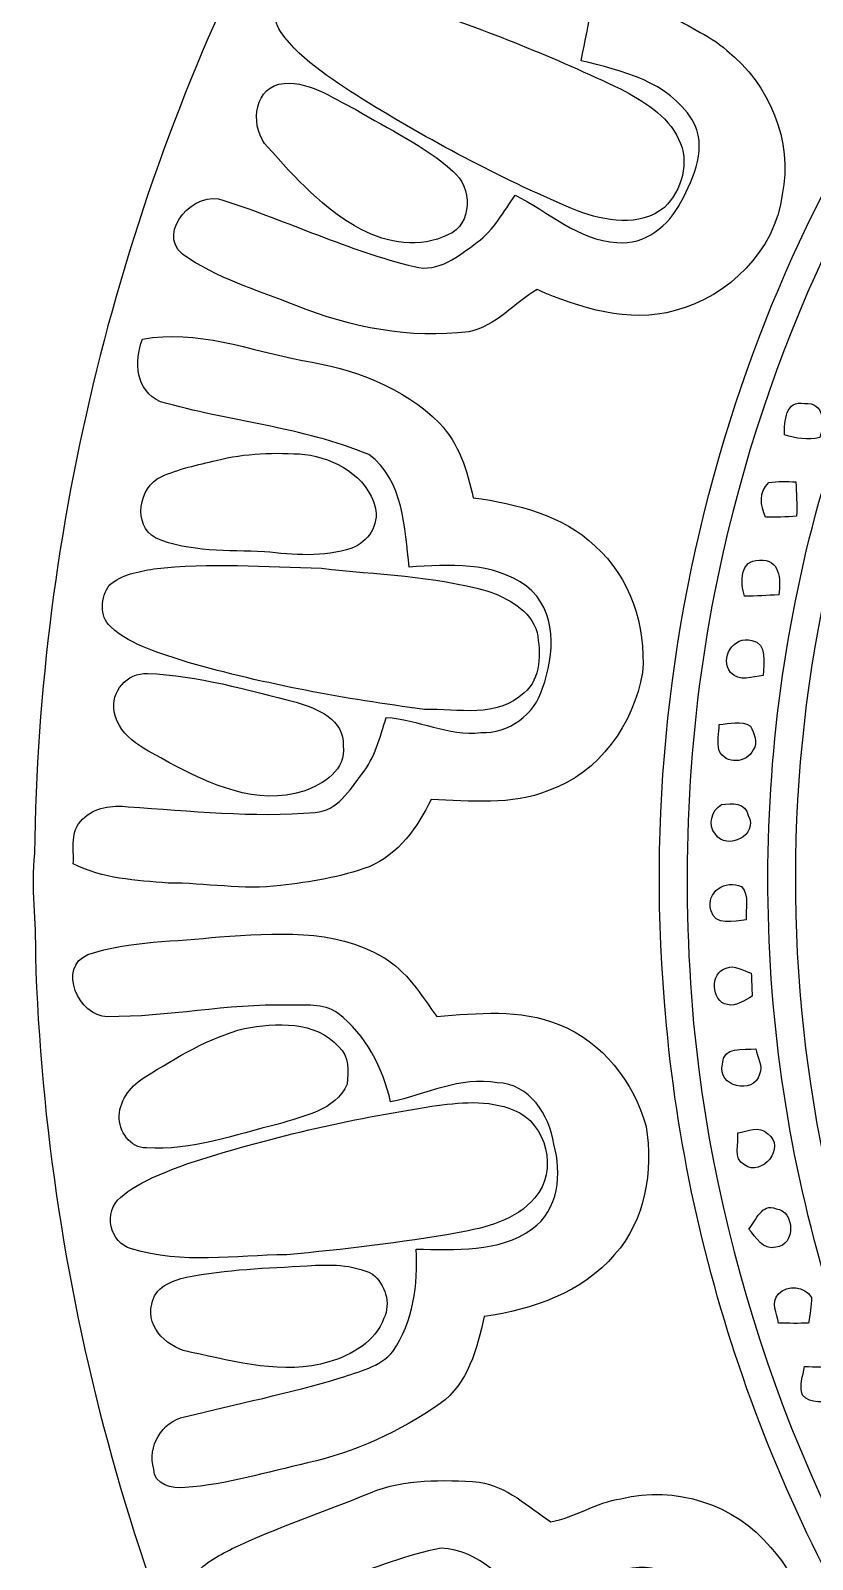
# Model space of a CAD drawing. Header units: centimetres. Extents: x -13.3 to 13.4, y -13.6 to 13.3.
# Drawn here: x -13.31 to -8.45, y -4.21 to 5.29 of the extents above; entities that cross this region are included whole.
import ezdxf

# ---------------------------------------------------------------- set-up
doc = ezdxf.new("R2010")
doc.units = ezdxf.units.CM
doc.header["$MEASUREMENT"] = 0
doc.layers.add('Camada 1', color=7, linetype='Continuous')

msp = doc.modelspace()

# ---------------------------------------------------------------- linework, layer by layer
at = {"layer": 'Camada 1', "color": 156}
for points, knots in [([(-0.41027, 13.28701), (0.94933, 13.33217), (2.31493, 13.1646), (3.62479, 12.79771), (3.62479, 12.79771), (6.18596, 12.08158), (8.51534, 10.56993), (10.21997, 8.53016), (10.21997, 8.53016), (12.17999, 6.20253), (13.30854, 3.18593), (13.32583, 0.14076), (13.32583, 0.14076), (13.35263, -1.51129), (13.05489, -3.16688), (12.47352, -4.71275), (12.47352, -4.71275), (11.49385, -7.30778), (9.6834, -9.58108), (7.36669, -11.10755), (7.36669, -11.10755), (4.84893, -12.7896), (1.74025, -13.5643), (-1.27246, -13.25915), (-1.27246, -13.25915), (-2.8956, -13.10181), (-4.48944, -12.64355), (-5.94465, -11.90766), (-5.94465, -11.90766), (-8.31814, -10.72056), (-10.31592, -8.80356), (-11.60533, -6.48475), (-11.60533, -6.48475), (-12.63332, -4.6475), (-13.21329, -2.56187), (-13.27784, -0.45755), (-13.27784, -0.45755), (-13.27291, -0.24553), (-13.30783, -0.03386), (-13.28384, 0.1778), (-13.28384, 0.1778), (-13.25809, 2.19957), (-12.76244, 4.21462), (-11.84098, 6.01451), (-11.84098, 6.01451), (-11.33933, 6.9984), (-10.71633, 7.92162), (-9.98643, 8.751), (-9.98643, 8.751), (-9.69009, 9.10025), (-9.35284, 9.4114), (-9.03146, 9.73701), (-9.03146, 9.73701), (-7.73148, 10.9421), (-6.19019, 11.8872), (-4.52437, 12.49397), (-4.52437, 12.49397), (-3.20674, 12.97552), (-1.81186, 13.24081), (-0.41027, 13.28701)], [0, 0, 0, 0, 0.0625, 0.0625, 0.0625, 0.0625, 0.125, 0.125, 0.125, 0.125, 0.1875, 0.1875, 0.1875, 0.1875, 0.25, 0.25, 0.25, 0.25, 0.3125, 0.3125, 0.3125, 0.3125, 0.375, 0.375, 0.375, 0.375, 0.4375, 0.4375, 0.4375, 0.4375, 0.5, 0.5, 0.5, 0.5, 0.5625, 0.5625, 0.5625, 0.5625, 0.625, 0.625, 0.625, 0.625, 0.6875, 0.6875, 0.6875, 0.6875, 0.75, 0.75, 0.75, 0.75, 0.8125, 0.8125, 0.8125, 0.8125, 0.875, 0.875, 0.875, 0.875, 1, 1, 1, 1]), ([(-0.68932, 9.39658), (-0.68932, 9.39658), (-0.68932, 9.39658), (-0.68932, 9.39658), (-0.68932, 9.39658), (-2.07081, 9.2904), (-3.43217, 8.88823), (-4.6362, 8.19925), (-4.6362, 8.19925), (-6.64774, 7.06683), (-8.21302, 5.16643), (-8.92986, 2.9711), (-8.92986, 2.9711), (-9.32179, 1.7794), (-9.47666, 0.50799), (-9.37153, -0.74188), (-9.37153, -0.74188), (-9.24983, -2.33045), (-8.71043, -3.88584), (-7.82072, -5.20805), (-7.82072, -5.20805), (-7.08096, -6.31718), (-6.102, -7.26475), (-4.97063, -7.96924), (-4.97063, -7.96924), (-3.75884, -8.72771), (-2.3696, -9.19973), (-0.94684, -9.33838), (-0.94684, -9.33838), (-0.46884, -9.39906), (0.01447, -9.36554), (0.49494, -9.37294), (0.49494, -9.37294), (1.83198, -9.30521), (3.15489, -8.94891), (4.34162, -8.32838), (4.34162, -8.32838), (5.56541, -7.69126), (6.64562, -6.78144), (7.4803, -5.68325), (7.4803, -5.68325), (8.32309, -4.58187), (8.91857, -3.29035), (9.19902, -1.9318), (9.19902, -1.9318), (9.66857, 0.26528), (9.31969, 2.62784), (8.21937, 4.58893), (8.21937, 4.58893), (7.52968, 5.82965), (6.55319, 6.90808), (5.3908, 7.7223), (5.3908, 7.7223), (4.04847, 8.66775), (2.45145, 9.2463), (0.81562, 9.38247), (0.81562, 9.38247), (0.54539, 9.41846), (0.27128, 9.39411), (0, 9.42199), (0, 9.42199), (-0.2293, 9.40258), (-0.45966, 9.40716), (-0.68932, 9.39658)], [0, 0, 0, 0, 0.0588235, 0.0588235, 0.0588235, 0.0588235, 0.1176471, 0.1176471, 0.1176471, 0.1176471, 0.1764706, 0.1764706, 0.1764706, 0.1764706, 0.2352941, 0.2352941, 0.2352941, 0.2352941, 0.2941176, 0.2941176, 0.2941176, 0.2941176, 0.3529412, 0.3529412, 0.3529412, 0.3529412, 0.4117647, 0.4117647, 0.4117647, 0.4117647, 0.4705882, 0.4705882, 0.4705882, 0.4705882, 0.5294118, 0.5294118, 0.5294118, 0.5294118, 0.5882353, 0.5882353, 0.5882353, 0.5882353, 0.6470588, 0.6470588, 0.6470588, 0.6470588, 0.7058824, 0.7058824, 0.7058824, 0.7058824, 0.7647059, 0.7647059, 0.7647059, 0.7647059, 0.8235294, 0.8235294, 0.8235294, 0.8235294, 0.8823529, 0.8823529, 0.8823529, 0.8823529, 1, 1, 1, 1]), ([(-0.82937, 9.2149), (-0.40075, 9.23678), (0.02998, 9.28475), (0.45861, 9.23501), (0.45861, 9.23501), (2.18227, 9.16022), (3.87667, 8.57073), (5.28884, 7.58155), (5.28884, 7.58155), (6.36551, 6.82449), (7.2831, 5.83988), (7.95126, 4.705), (7.95126, 4.705), (8.71996, 3.41136), (9.15846, 1.92546), (9.22479, 0.42333), (9.22479, 0.42333), (9.22372, 0.14111), (9.22406, -0.14111), (9.22406, -0.42333), (9.22406, -0.42333), (9.1461, -2.04187), (8.63599, -3.6396), (7.74982, -4.99779), (7.74982, -4.99779), (7.22806, -5.80602), (6.57613, -6.52814), (5.83247, -7.13739), (5.83247, -7.13739), (4.33139, -8.36612), (2.43416, -9.11083), (0.49459, -9.20043), (0.49459, -9.20043), (0.17814, -9.2329), (-0.14216, -9.23466), (-0.45861, -9.20326), (-0.45861, -9.20326), (-1.97872, -9.13659), (-3.47698, -8.67163), (-4.77731, -7.88317), (-4.77731, -7.88317), (-5.91114, -7.19737), (-6.89292, -6.26321), (-7.63798, -5.16784), (-7.63798, -5.16784), (-8.50547, -3.89819), (-9.0431, -2.407), (-9.19091, -0.877), (-9.19091, -0.877), (-9.27029, 0.0141), (-9.23501, 0.91756), (-9.06074, 1.79634), (-9.06074, 1.79634), (-8.79369, 3.16159), (-8.21019, 4.46298), (-7.37129, 5.57247), (-7.37129, 5.57247), (-6.70947, 6.44594), (-5.8935, 7.20372), (-4.97063, 7.79497), (-4.97063, 7.79497), (-3.73062, 8.59261), (-2.29622, 9.07837), (-0.82937, 9.2149)], [0, 0, 0, 0, 0.0588235, 0.0588235, 0.0588235, 0.0588235, 0.1176471, 0.1176471, 0.1176471, 0.1176471, 0.1764706, 0.1764706, 0.1764706, 0.1764706, 0.2352941, 0.2352941, 0.2352941, 0.2352941, 0.2941176, 0.2941176, 0.2941176, 0.2941176, 0.3529412, 0.3529412, 0.3529412, 0.3529412, 0.4117647, 0.4117647, 0.4117647, 0.4117647, 0.4705882, 0.4705882, 0.4705882, 0.4705882, 0.5294118, 0.5294118, 0.5294118, 0.5294118, 0.5882353, 0.5882353, 0.5882353, 0.5882353, 0.6470588, 0.6470588, 0.6470588, 0.6470588, 0.7058824, 0.7058824, 0.7058824, 0.7058824, 0.7647059, 0.7647059, 0.7647059, 0.7647059, 0.8235294, 0.8235294, 0.8235294, 0.8235294, 0.8823529, 0.8823529, 0.8823529, 0.8823529, 1, 1, 1, 1]), ([(-0.3048, 8.73724), (-0.3048, 8.73724), (-0.3048, 8.73724), (-0.3048, 8.73724), (-0.3048, 8.73724), (-0.98848, 8.71819), (-1.66899, 8.61201), (-2.32867, 8.43138), (-2.32867, 8.43138), (-4.21604, 7.91738), (-5.91007, 6.73876), (-7.05838, 5.15654), (-7.05838, 5.15654), (-7.64292, 4.35856), (-8.08566, 3.45792), (-8.36929, 2.51071), (-8.36929, 2.51071), (-8.84625, 0.90134), (-8.85048, -0.84313), (-8.37635, -2.45356), (-8.37635, -2.45356), (-7.99041, -3.77048), (-7.2852, -4.99251), (-6.33976, -5.98735), (-6.33976, -5.98735), (-4.83376, -7.59283), (-2.69558, -8.58908), (-0.49564, -8.69738), (-0.49564, -8.69738), (-0.25929, -8.68749), (-0.02363, -8.73901), (0.21237, -8.70479), (0.21237, -8.70479), (1.30668, -8.69102), (2.39676, -8.45114), (3.40465, -8.02604), (3.40465, -8.02604), (4.67888, -7.48629), (5.82153, -6.63963), (6.7063, -5.5753), (6.7063, -5.5753), (7.66903, -4.42419), (8.32801, -3.02012), (8.58979, -1.54164), (8.58979, -1.54164), (8.9796, 0.58173), (8.54886, 2.84762), (7.38716, 4.67113), (7.38716, 4.67113), (6.61212, 5.90125), (5.5245, 6.93384), (4.25379, 7.64117), (4.25379, 7.64117), (2.87372, 8.41728), (1.27669, 8.79722), (-0.3048, 8.73724)], [0, 0, 0, 0, 0.0666667, 0.0666667, 0.0666667, 0.0666667, 0.1333333, 0.1333333, 0.1333333, 0.1333333, 0.2, 0.2, 0.2, 0.2, 0.2666667, 0.2666667, 0.2666667, 0.2666667, 0.3333333, 0.3333333, 0.3333333, 0.3333333, 0.4, 0.4, 0.4, 0.4, 0.4666667, 0.4666667, 0.4666667, 0.4666667, 0.5333333, 0.5333333, 0.5333333, 0.5333333, 0.6, 0.6, 0.6, 0.6, 0.6666667, 0.6666667, 0.6666667, 0.6666667, 0.7333333, 0.7333333, 0.7333333, 0.7333333, 0.8, 0.8, 0.8, 0.8, 0.8666667, 0.8666667, 0.8666667, 0.8666667, 1, 1, 1, 1]), ([(-0.48012, 8.5605), (1.03399, 8.65363), (2.57069, 8.3199), (3.919, 7.62494), (3.919, 7.62494), (5.17489, 6.97476), (6.26886, 6.01098), (7.06437, 4.84116), (7.06437, 4.84116), (7.874, 3.67242), (8.37247, 2.2934), (8.5157, 0.88018), (8.5157, 0.88018), (8.60531, -0.03562), (8.5531, -0.96555), (8.35094, -1.86372), (8.35094, -1.86372), (8.05249, -3.19369), (7.42879, -4.44853), (6.54897, -5.48957), (6.54897, -5.48957), (5.62715, -6.58495), (4.43089, -7.44855), (3.09457, -7.96466), (3.09457, -7.96466), (2.14383, -8.3379), (1.12501, -8.52487), (0.10583, -8.54886), (0.10583, -8.54886), (-0.81597, -8.55098), (-1.74166, -8.41762), (-2.62008, -8.13364), (-2.62008, -8.13364), (-3.90489, -7.72018), (-5.08881, -6.99769), (-6.04166, -6.04131), (-6.04166, -6.04131), (-7.04956, -5.04119), (-7.80238, -3.78459), (-8.20526, -2.42288), (-8.20526, -2.42288), (-8.56791, -1.20931), (-8.65081, 0.08502), (-8.4582, 1.33597), (-8.4582, 1.33597), (-8.26805, 2.54565), (-7.82002, 3.71722), (-7.13668, 4.73463), (-7.13668, 4.73463), (-6.50662, 5.69419), (-5.67477, 6.51756), (-4.72086, 7.15468), (-4.72086, 7.15468), (-3.46463, 7.98653), (-1.98578, 8.48289), (-0.48012, 8.5605)], [0, 0, 0, 0, 0.0666667, 0.0666667, 0.0666667, 0.0666667, 0.1333333, 0.1333333, 0.1333333, 0.1333333, 0.2, 0.2, 0.2, 0.2, 0.2666667, 0.2666667, 0.2666667, 0.2666667, 0.3333333, 0.3333333, 0.3333333, 0.3333333, 0.4, 0.4, 0.4, 0.4, 0.4666667, 0.4666667, 0.4666667, 0.4666667, 0.5333333, 0.5333333, 0.5333333, 0.5333333, 0.6, 0.6, 0.6, 0.6, 0.6666667, 0.6666667, 0.6666667, 0.6666667, 0.7333333, 0.7333333, 0.7333333, 0.7333333, 0.8, 0.8, 0.8, 0.8, 0.8666667, 0.8666667, 0.8666667, 0.8666667, 1, 1, 1, 1]), ([(-11.12308, 6.62164), (-11.12308, 6.62164), (-11.12308, 6.62164), (-11.12308, 6.62164), (-11.12308, 6.62164), (-11.037, 6.47912), (-10.86449, 6.43113), (-10.73008, 6.34717), (-10.73008, 6.34717), (-10.45104, 6.18348), (-10.14906, 6.0466), (-9.90881, 5.82682), (-9.90881, 5.82682), (-9.75818, 5.61233), (-9.84497, 5.33646), (-9.88942, 5.1008), (-9.88942, 5.1008), (-9.63717, 5.04013), (-9.34649, 4.97028), (-9.19938, 4.73463), (-9.19938, 4.73463), (-9.10096, 4.56917), (-9.18738, 4.3762), (-9.26923, 4.22344), (-9.26923, 4.22344), (-9.34402, 4.07811), (-9.49395, 3.95252), (-9.66681, 3.97298), (-9.66681, 3.97298), (-9.91058, 3.98356), (-10.09015, 4.16489), (-10.29863, 4.26578), (-10.29863, 4.26578), (-10.37096, 4.16418), (-10.43092, 4.04917), (-10.53394, 3.97403), (-10.53394, 3.97403), (-10.64683, 3.89078), (-10.77453, 3.78178), (-10.92588, 3.82235), (-10.92588, 3.82235), (-11.33228, 3.92112), (-11.71151, 4.10527), (-12.10768, 4.23367), (-12.10768, 4.23367), (-12.28478, 4.30247), (-12.5296, 4.04318), (-12.3645, 3.8989), (-12.3645, 3.8989), (-12.15213, 3.75072), (-11.89955, 3.67454), (-11.66001, 3.58069), (-11.66001, 3.58069), (-11.32134, 3.44523), (-10.95021, 3.37114), (-10.5858, 3.41841), (-10.5858, 3.41841), (-10.41541, 3.45227), (-10.30499, 3.60045), (-10.16212, 3.67946), (-10.16212, 3.67946), (-9.89471, 3.56481), (-9.59626, 3.46816), (-9.30521, 3.54965), (-9.30521, 3.54965), (-8.97325, 3.63677), (-8.68467, 3.92219), (-8.64093, 4.26966), (-8.64093, 4.26966), (-8.57285, 4.6034), (-8.71995, 4.95545), (-8.98418, 5.16395), (-8.98418, 5.16395), (-9.09813, 5.26803), (-9.24947, 5.31705), (-9.36907, 5.40985), (-9.36907, 5.40985), (-9.37718, 5.5753), (-9.36978, 5.7492), (-9.44597, 5.90125), (-9.44597, 5.90125), (-9.56874, 6.15314), (-9.79557, 6.33694), (-10.03688, 6.46923), (-10.03688, 6.46923), (-10.29582, 6.60929), (-10.53994, 6.77791), (-10.81193, 6.89327), (-10.81193, 6.89327), (-10.89201, 6.92431), (-10.98584, 6.95325), (-11.06875, 6.91727), (-11.06875, 6.91727), (-11.14671, 6.84459), (-11.15377, 6.71829), (-11.12308, 6.62164)], [0, 0, 0, 0, 0.04, 0.04, 0.04, 0.04, 0.08, 0.08, 0.08, 0.08, 0.12, 0.12, 0.12, 0.12, 0.16, 0.16, 0.16, 0.16, 0.2, 0.2, 0.2, 0.2, 0.24, 0.24, 0.24, 0.24, 0.28, 0.28, 0.28, 0.28, 0.32, 0.32, 0.32, 0.32, 0.36, 0.36, 0.36, 0.36, 0.4, 0.4, 0.4, 0.4, 0.44, 0.44, 0.44, 0.44, 0.48, 0.48, 0.48, 0.48, 0.52, 0.52, 0.52, 0.52, 0.56, 0.56, 0.56, 0.56, 0.6, 0.6, 0.6, 0.6, 0.64, 0.64, 0.64, 0.64, 0.68, 0.68, 0.68, 0.68, 0.72, 0.72, 0.72, 0.72, 0.76, 0.76, 0.76, 0.76, 0.8, 0.8, 0.8, 0.8, 0.84, 0.84, 0.84, 0.84, 0.88, 0.88, 0.88, 0.88, 0.92, 0.92, 0.92, 0.92, 1, 1, 1, 1]), ([(-11.69493, 5.55378), (-11.69493, 5.55378), (-11.69493, 5.55378), (-11.69493, 5.55378), (-11.69493, 5.55378), (-11.78701, 5.49733), (-11.81946, 5.37138), (-11.75526, 5.28143), (-11.75526, 5.28143), (-11.61768, 5.0874), (-11.4046, 4.96675), (-11.20951, 4.8387), (-11.20951, 4.8387), (-10.79323, 4.58611), (-10.36214, 4.35504), (-9.91199, 4.16842), (-9.91199, 4.16842), (-9.74266, 4.10562), (-9.52464, 4.06541), (-9.37259, 4.18923), (-9.37259, 4.18923), (-9.26324, 4.29506), (-9.21278, 4.47357), (-9.28404, 4.61398), (-9.28404, 4.61398), (-9.35389, 4.76425), (-9.50418, 4.85069), (-9.64388, 4.92548), (-9.64388, 4.92548), (-10.05346, 5.12163), (-10.47573, 5.29025), (-10.90612, 5.43524), (-10.90612, 5.43524), (-11.16012, 5.51285), (-11.42576, 5.60139), (-11.69493, 5.55378)], [0, 0, 0, 0, 0.1, 0.1, 0.1, 0.1, 0.2, 0.2, 0.2, 0.2, 0.3, 0.3, 0.3, 0.3, 0.4, 0.4, 0.4, 0.4, 0.5, 0.5, 0.5, 0.5, 0.6, 0.6, 0.6, 0.6, 0.7, 0.7, 0.7, 0.7, 0.8, 0.8, 0.8, 0.8, 1, 1, 1, 1]), ([(-11.76655, 4.95545), (-11.76655, 4.95545), (-11.76655, 4.95545), (-11.76655, 4.95545), (-11.76655, 4.95545), (-11.92988, 4.91418), (-11.94223, 4.6743), (-11.8364, 4.566), (-11.8364, 4.566), (-11.66388, 4.37479), (-11.48715, 4.17512), (-11.25608, 4.05341), (-11.25608, 4.05341), (-11.09309, 3.96699), (-10.88707, 3.93522), (-10.71668, 4.0192), (-10.71668, 4.0192), (-10.56075, 4.08269), (-10.56428, 4.3187), (-10.68598, 4.41501), (-10.68598, 4.41501), (-10.86379, 4.57482), (-11.08463, 4.67606), (-11.28888, 4.79743), (-11.28888, 4.79743), (-11.4374, 4.87115), (-11.59157, 4.98756), (-11.76655, 4.95545)], [0, 0, 0, 0, 0.125, 0.125, 0.125, 0.125, 0.25, 0.25, 0.25, 0.25, 0.375, 0.375, 0.375, 0.375, 0.5, 0.5, 0.5, 0.5, 0.625, 0.625, 0.625, 0.625, 0.75, 0.75, 0.75, 0.75, 1, 1, 1, 1]), ([(-12.61356, 3.37114), (-12.61356, 3.37114), (-12.61356, 3.37114), (-12.61356, 3.37114), (-12.61356, 3.37114), (-12.66719, 3.23285), (-12.65413, 3.05047), (-12.50173, 2.98343), (-12.50173, 2.98343), (-12.07487, 2.85925), (-11.62014, 2.82716), (-11.20704, 2.65499), (-11.20704, 2.65499), (-10.98973, 2.4966), (-10.9862, 2.1985), (-10.95692, 1.95615), (-10.95692, 1.95615), (-10.71209, 1.97343), (-10.43622, 1.99214), (-10.22808, 1.83727), (-10.22808, 1.83727), (-10.03511, 1.69016), (-10.05381, 1.41076), (-10.1286, 1.20543), (-10.1286, 1.20543), (-10.17693, 1.04069), (-10.33956, 0.92145), (-10.51171, 0.9285), (-10.51171, 0.9285), (-10.71527, 0.90628), (-10.90048, 1.01141), (-11.10014, 1.02305), (-11.10014, 1.02305), (-11.13719, 0.90028), (-11.16965, 0.77223), (-11.25078, 0.66993), (-11.25078, 0.66993), (-11.32593, 0.57221), (-11.40424, 0.44309), (-11.54007, 0.4332), (-11.54007, 0.4332), (-11.92742, 0.40004), (-12.31547, 0.44309), (-12.70176, 0.46884), (-12.70176, 0.46884), (-12.80125, 0.47907), (-12.91237, 0.46637), (-12.98504, 0.39088), (-12.98504, 0.39088), (-13.06477, 0.32137), (-13.03725, 0.20672), (-13.04289, 0.11394), (-13.04289, 0.11394), (-12.86087, 0.0208), (-12.65342, 0.01093), (-12.4534, -0.00528), (-12.4534, -0.00528), (-12.22092, -0.00458), (-11.9888, -0.04974), (-11.75631, -0.0208), (-11.75631, -0.0208), (-11.5704, 0.00212), (-11.38272, 0.03033), (-11.20633, 0.0963), (-11.20633, 0.0963), (-11.02395, 0.17144), (-10.90365, 0.34149), (-10.8211, 0.51364), (-10.8211, 0.51364), (-10.57769, 0.50517), (-10.32263, 0.47449), (-10.09085, 0.56902), (-10.09085, 0.56902), (-9.77687, 0.67839), (-9.56275, 0.98283), (-9.50771, 1.30281), (-9.50771, 1.30281), (-9.48583, 1.58891), (-9.58461, 1.89301), (-9.80158, 2.08738), (-9.80158, 2.08738), (-10.00513, 2.27929), (-10.28876, 2.35055), (-10.55863, 2.38724), (-10.55863, 2.38724), (-10.59673, 2.55269), (-10.64718, 2.7245), (-10.76889, 2.84973), (-10.76889, 2.84973), (-10.99291, 3.07939), (-11.30864, 3.18698), (-11.61838, 3.2399), (-11.61838, 3.2399), (-11.94611, 3.30059), (-12.27666, 3.43746), (-12.61356, 3.37114)], [0, 0, 0, 0, 0.04, 0.04, 0.04, 0.04, 0.08, 0.08, 0.08, 0.08, 0.12, 0.12, 0.12, 0.12, 0.16, 0.16, 0.16, 0.16, 0.2, 0.2, 0.2, 0.2, 0.24, 0.24, 0.24, 0.24, 0.28, 0.28, 0.28, 0.28, 0.32, 0.32, 0.32, 0.32, 0.36, 0.36, 0.36, 0.36, 0.4, 0.4, 0.4, 0.4, 0.44, 0.44, 0.44, 0.44, 0.48, 0.48, 0.48, 0.48, 0.52, 0.52, 0.52, 0.52, 0.56, 0.56, 0.56, 0.56, 0.6, 0.6, 0.6, 0.6, 0.64, 0.64, 0.64, 0.64, 0.68, 0.68, 0.68, 0.68, 0.72, 0.72, 0.72, 0.72, 0.76, 0.76, 0.76, 0.76, 0.8, 0.8, 0.8, 0.8, 0.84, 0.84, 0.84, 0.84, 0.88, 0.88, 0.88, 0.88, 0.92, 0.92, 0.92, 0.92, 1, 1, 1, 1]), ([(-8.62682, 2.77847), (-8.62682, 2.77847), (-8.62682, 2.77847), (-8.62682, 2.77847), (-8.62682, 2.77847), (-8.55521, 2.7566), (-8.48147, 2.74109), (-8.4074, 2.76119), (-8.4074, 2.76119), (-8.37706, 2.84585), (-8.37811, 2.98343), (-8.503, 2.97249), (-8.503, 2.97249), (-8.62048, 2.99895), (-8.62718, 2.85925), (-8.62682, 2.77847)], [0, 0, 0, 0, 0.2, 0.2, 0.2, 0.2, 0.4, 0.4, 0.4, 0.4, 0.6, 0.6, 0.6, 0.6, 1, 1, 1, 1]), ([(-12.15495, 2.61902), (-12.15495, 2.61902), (-12.15495, 2.61902), (-12.15495, 2.61902), (-12.15495, 2.61902), (-12.27067, 2.59079), (-12.38849, 2.56645), (-12.49785, 2.51812), (-12.49785, 2.51812), (-12.63614, 2.45356), (-12.67636, 2.2165), (-12.53207, 2.13783), (-12.53207, 2.13783), (-12.3197, 2.04576), (-12.08158, 2.06375), (-11.85545, 2.0521), (-11.85545, 2.0521), (-11.67588, 2.03305), (-11.48855, 2.01471), (-11.31393, 2.07398), (-11.31393, 2.07398), (-11.21163, 2.11278), (-11.14178, 2.21791), (-11.16788, 2.32833), (-11.16788, 2.32833), (-11.21762, 2.52165), (-11.41835, 2.63136), (-11.60426, 2.65677), (-11.60426, 2.65677), (-11.78841, 2.67017), (-11.97539, 2.66488), (-12.15495, 2.61902)], [0, 0, 0, 0, 0.1111111, 0.1111111, 0.1111111, 0.1111111, 0.2222222, 0.2222222, 0.2222222, 0.2222222, 0.3333333, 0.3333333, 0.3333333, 0.3333333, 0.4444444, 0.4444444, 0.4444444, 0.4444444, 0.5555556, 0.5555556, 0.5555556, 0.5555556, 0.6666667, 0.6666667, 0.6666667, 0.6666667, 0.7777778, 0.7777778, 0.7777778, 0.7777778, 1, 1, 1, 1]), ([(-8.72419, 2.48108), (-8.72419, 2.48108), (-8.72419, 2.48108), (-8.72419, 2.48108), (-8.72419, 2.48108), (-8.79051, 2.42217), (-8.77322, 2.33927), (-8.74535, 2.26589), (-8.74535, 2.26589), (-8.68045, 2.26484), (-8.61589, 2.26694), (-8.55132, 2.27259), (-8.55132, 2.27259), (-8.54957, 2.34421), (-8.55097, 2.41547), (-8.55627, 2.48673), (-8.55627, 2.48673), (-8.61236, 2.48708), (-8.6688, 2.49061), (-8.72419, 2.48108)], [0, 0, 0, 0, 0.1666667, 0.1666667, 0.1666667, 0.1666667, 0.3333333, 0.3333333, 0.3333333, 0.3333333, 0.5, 0.5, 0.5, 0.5, 0.6666667, 0.6666667, 0.6666667, 0.6666667, 1, 1, 1, 1]), ([(-8.87448, 1.77587), (-8.87448, 1.77587), (-8.87448, 1.77587), (-8.87448, 1.77587), (-8.87448, 1.77587), (-8.80356, 1.77658), (-8.73266, 1.7794), (-8.66175, 1.7854), (-8.66175, 1.7854), (-8.64834, 1.87995), (-8.65434, 2.01012), (-8.78204, 1.99955), (-8.78204, 1.99955), (-8.90481, 2.00306), (-8.90164, 1.86055), (-8.87448, 1.77587)], [0, 0, 0, 0, 0.2, 0.2, 0.2, 0.2, 0.4, 0.4, 0.4, 0.4, 0.6, 0.6, 0.6, 0.6, 1, 1, 1, 1]), ([(-12.54301, 1.94522), (-12.54301, 1.94522), (-12.54301, 1.94522), (-12.54301, 1.94522), (-12.54301, 1.94522), (-12.63932, 1.92899), (-12.74233, 1.91099), (-12.81888, 1.84538), (-12.81888, 1.84538), (-12.87145, 1.76988), (-12.88485, 1.65099), (-12.80971, 1.58467), (-12.80971, 1.58467), (-12.6753, 1.46473), (-12.49503, 1.42027), (-12.32852, 1.36418), (-12.32852, 1.36418), (-11.84839, 1.22802), (-11.35591, 1.13736), (-10.86097, 1.0728), (-10.86097, 1.0728), (-10.65565, 1.07667), (-10.40941, 1.01706), (-10.24395, 1.1751), (-10.24395, 1.1751), (-10.1346, 1.26612), (-10.13988, 1.42309), (-10.16247, 1.55046), (-10.16247, 1.55046), (-10.20339, 1.69016), (-10.34626, 1.76635), (-10.47502, 1.80939), (-10.47502, 1.80939), (-10.80875, 1.90287), (-11.158, 1.90994), (-11.50055, 1.94909), (-11.50055, 1.94909), (-11.84804, 1.96003), (-12.19623, 1.98542), (-12.54301, 1.94522)], [0, 0, 0, 0, 0.0909091, 0.0909091, 0.0909091, 0.0909091, 0.1818182, 0.1818182, 0.1818182, 0.1818182, 0.2727273, 0.2727273, 0.2727273, 0.2727273, 0.3636364, 0.3636364, 0.3636364, 0.3636364, 0.4545455, 0.4545455, 0.4545455, 0.4545455, 0.5454545, 0.5454545, 0.5454545, 0.5454545, 0.6363636, 0.6363636, 0.6363636, 0.6363636, 0.7272727, 0.7272727, 0.7272727, 0.7272727, 0.8181818, 0.8181818, 0.8181818, 0.8181818, 1, 1, 1, 1]), ([(-8.9609, 1.3021), (-8.9609, 1.3021), (-8.9609, 1.3021), (-8.9609, 1.3021), (-8.9609, 1.3021), (-8.90693, 1.24213), (-8.82579, 1.27599), (-8.75876, 1.28447), (-8.75876, 1.28447), (-8.757, 1.35678), (-8.72983, 1.4859), (-8.83002, 1.50035), (-8.83002, 1.50035), (-8.94221, 1.53423), (-9.03287, 1.38818), (-8.9609, 1.3021)], [0, 0, 0, 0, 0.2, 0.2, 0.2, 0.2, 0.4, 0.4, 0.4, 0.4, 0.6, 0.6, 0.6, 0.6, 1, 1, 1, 1]), ([(-12.58216, 1.2968), (-12.58216, 1.2968), (-12.58216, 1.2968), (-12.58216, 1.2968), (-12.58216, 1.2968), (-12.7074, 1.30033), (-12.81324, 1.18321), (-12.78819, 1.05833), (-12.78819, 1.05833), (-12.7568, 0.889), (-12.58146, 0.81986), (-12.44847, 0.744), (-12.44847, 0.744), (-12.19658, 0.60888), (-11.90131, 0.47166), (-11.61202, 0.5662), (-11.61202, 0.5662), (-11.49173, 0.60642), (-11.34321, 0.69919), (-11.36755, 0.84666), (-11.36755, 0.84666), (-11.3552, 1.00753), (-11.53125, 1.08162), (-11.6593, 1.1176), (-11.6593, 1.1176), (-11.96234, 1.19415), (-12.26855, 1.28305), (-12.58216, 1.2968)], [0, 0, 0, 0, 0.125, 0.125, 0.125, 0.125, 0.25, 0.25, 0.25, 0.25, 0.375, 0.375, 0.375, 0.375, 0.5, 0.5, 0.5, 0.5, 0.625, 0.625, 0.625, 0.625, 0.75, 0.75, 0.75, 0.75, 1, 1, 1, 1]), ([(-9.03146, 0.97966), (-9.03146, 0.97966), (-9.03146, 0.97966), (-9.03146, 0.97966), (-9.03146, 0.97966), (-9.03464, 0.92569), (-9.04451, 0.86995), (-9.03287, 0.81597), (-9.03287, 0.81597), (-8.993, 0.73025), (-8.8593, 0.73695), (-8.82191, 0.82196), (-8.82191, 0.82196), (-8.78487, 0.86535), (-8.81838, 0.92604), (-8.83708, 0.96979), (-8.83708, 0.96979), (-8.89705, 1.00576), (-8.9669, 0.98424), (-9.03146, 0.97966)], [0, 0, 0, 0, 0.1666667, 0.1666667, 0.1666667, 0.1666667, 0.3333333, 0.3333333, 0.3333333, 0.3333333, 0.5, 0.5, 0.5, 0.5, 0.6666667, 0.6666667, 0.6666667, 0.6666667, 1, 1, 1, 1]), ([(-9.01665, 0.4819), (-9.01665, 0.4819), (-9.01665, 0.4819), (-9.01665, 0.4819), (-9.01665, 0.4819), (-9.07944, 0.44767), (-9.10624, 0.35418), (-9.0558, 0.29739), (-9.0558, 0.29739), (-8.98383, 0.19227), (-8.7831, 0.29279), (-8.8526, 0.41451), (-8.8526, 0.41451), (-8.86424, 0.4953), (-8.95526, 0.49176), (-9.01665, 0.4819)], [0, 0, 0, 0, 0.2, 0.2, 0.2, 0.2, 0.4, 0.4, 0.4, 0.4, 0.6, 0.6, 0.6, 0.6, 1, 1, 1, 1]), ([(-9.08332, -0.17392), (-9.08332, -0.17392), (-9.08332, -0.17392), (-9.08332, -0.17392), (-9.08332, -0.17392), (-9.06039, -0.27657), (-8.93867, -0.24024), (-8.8646, -0.23424), (-8.8646, -0.23424), (-8.87059, -0.16615), (-8.84237, -0.08183), (-8.89247, -0.02645), (-8.89247, -0.02645), (-8.9923, 0.01763), (-9.11683, -0.05927), (-9.08332, -0.17392)], [0, 0, 0, 0, 0.2, 0.2, 0.2, 0.2, 0.4, 0.4, 0.4, 0.4, 0.6, 0.6, 0.6, 0.6, 1, 1, 1, 1]), ([(-12.95223, -0.44979), (-12.95223, -0.44979), (-12.95223, -0.44979), (-12.95223, -0.44979), (-12.95223, -0.44979), (-13.14344, -0.52704), (-13.01009, -0.8375), (-12.82946, -0.83502), (-12.82946, -0.83502), (-12.45588, -0.83855), (-12.08617, -0.75352), (-11.71151, -0.76412), (-11.71151, -0.76412), (-11.60709, -0.76729), (-11.48961, -0.74648), (-11.40001, -0.81421), (-11.40001, -0.81421), (-11.22362, -0.94721), (-11.12096, -1.15322), (-11.07193, -1.36489), (-11.07193, -1.36489), (-10.85249, -1.31797), (-10.64153, -1.20438), (-10.40977, -1.24529), (-10.40977, -1.24529), (-10.20867, -1.2513), (-10.08661, -1.44709), (-10.0584, -1.62701), (-10.0584, -1.62701), (-10.0083, -1.80798), (-10.02806, -2.03553), (-10.1928, -2.15299), (-10.1928, -2.15299), (-10.40095, -2.30399), (-10.67188, -2.27824), (-10.91458, -2.27965), (-10.91458, -2.27965), (-10.90048, -2.49836), (-10.93187, -2.72873), (-11.05781, -2.91324), (-11.05781, -2.91324), (-11.13825, -3.01201), (-11.27019, -3.03776), (-11.38449, -3.07869), (-11.38449, -3.07869), (-11.70304, -3.17287), (-12.02901, -3.24097), (-12.35145, -3.31998), (-12.35145, -3.31998), (-12.49397, -3.35033), (-12.58322, -3.50448), (-12.54301, -3.64384), (-12.54301, -3.64384), (-12.5423, -3.74085), (-12.4273, -3.76802), (-12.34863, -3.75954), (-12.34863, -3.75954), (-12.09004, -3.74015), (-11.83993, -3.6636), (-11.58839, -3.6061), (-11.58839, -3.6061), (-11.29312, -3.54012), (-11.01266, -3.41171), (-10.76536, -3.23778), (-10.76536, -3.23778), (-10.59003, -3.11538), (-10.53641, -2.89418), (-10.49055, -2.69769), (-10.49055, -2.69769), (-10.19245, -2.6536), (-9.88271, -2.54916), (-9.68127, -2.31281), (-9.68127, -2.31281), (-9.48972, -2.09832), (-9.44104, -1.79317), (-9.48583, -1.51659), (-9.48583, -1.51659), (-9.56168, -1.24037), (-9.75677, -0.98953), (-10.0277, -0.8837), (-10.0277, -0.8837), (-10.26795, -0.78493), (-10.53324, -0.8135), (-10.78476, -0.83361), (-10.78476, -0.83361), (-10.88425, -0.70131), (-10.97103, -0.55068), (-11.11919, -0.46567), (-11.11919, -0.46567), (-11.42435, -0.28222), (-11.79442, -0.32066), (-12.13379, -0.3383), (-12.13379, -0.3383), (-12.40683, -0.37253), (-12.68906, -0.35947), (-12.95223, -0.44979)], [0, 0, 0, 0, 0.04, 0.04, 0.04, 0.04, 0.08, 0.08, 0.08, 0.08, 0.12, 0.12, 0.12, 0.12, 0.16, 0.16, 0.16, 0.16, 0.2, 0.2, 0.2, 0.2, 0.24, 0.24, 0.24, 0.24, 0.28, 0.28, 0.28, 0.28, 0.32, 0.32, 0.32, 0.32, 0.36, 0.36, 0.36, 0.36, 0.4, 0.4, 0.4, 0.4, 0.44, 0.44, 0.44, 0.44, 0.48, 0.48, 0.48, 0.48, 0.52, 0.52, 0.52, 0.52, 0.56, 0.56, 0.56, 0.56, 0.6, 0.6, 0.6, 0.6, 0.64, 0.64, 0.64, 0.64, 0.68, 0.68, 0.68, 0.68, 0.72, 0.72, 0.72, 0.72, 0.76, 0.76, 0.76, 0.76, 0.8, 0.8, 0.8, 0.8, 0.84, 0.84, 0.84, 0.84, 0.88, 0.88, 0.88, 0.88, 0.92, 0.92, 0.92, 0.92, 1, 1, 1, 1]), ([(-8.98066, -0.75988), (-8.98066, -0.75988), (-8.98066, -0.75988), (-8.98066, -0.75988), (-8.98066, -0.75988), (-8.9228, -0.77505), (-8.87518, -0.7306), (-8.8265, -0.70767), (-8.8265, -0.70767), (-8.82896, -0.6597), (-8.83108, -0.6117), (-8.83284, -0.56409), (-8.83284, -0.56409), (-8.8833, -0.55386), (-8.93762, -0.50658), (-8.98807, -0.5341), (-8.98807, -0.5341), (-9.09108, -0.55915), (-9.08438, -0.74188), (-8.98066, -0.75988)], [0, 0, 0, 0, 0.1666667, 0.1666667, 0.1666667, 0.1666667, 0.3333333, 0.3333333, 0.3333333, 0.3333333, 0.5, 0.5, 0.5, 0.5, 0.6666667, 0.6666667, 0.6666667, 0.6666667, 1, 1, 1, 1]), ([(-11.97963, -0.9084), (-11.97963, -0.9084), (-11.97963, -0.9084), (-11.97963, -0.9084), (-11.97963, -0.9084), (-12.20152, -0.96555), (-12.39872, -1.08725), (-12.59204, -1.20614), (-12.59204, -1.20614), (-12.67882, -1.25906), (-12.75256, -1.34549), (-12.7582, -1.45097), (-12.7582, -1.45097), (-12.76032, -1.54481), (-12.69118, -1.65276), (-12.58887, -1.65028), (-12.58887, -1.65028), (-12.30841, -1.66933), (-12.0396, -1.56632), (-11.77042, -1.50283), (-11.77042, -1.50283), (-11.61661, -1.45097), (-11.41412, -1.42098), (-11.34251, -1.25341), (-11.34251, -1.25341), (-11.33263, -1.17439), (-11.3284, -1.0802), (-11.39436, -1.0227), (-11.39436, -1.0227), (-11.53901, -0.85689), (-11.78348, -0.87383), (-11.97963, -0.9084)], [0, 0, 0, 0, 0.1111111, 0.1111111, 0.1111111, 0.1111111, 0.2222222, 0.2222222, 0.2222222, 0.2222222, 0.3333333, 0.3333333, 0.3333333, 0.3333333, 0.4444444, 0.4444444, 0.4444444, 0.4444444, 0.5555556, 0.5555556, 0.5555556, 0.5555556, 0.6666667, 0.6666667, 0.6666667, 0.6666667, 0.7777778, 0.7777778, 0.7777778, 0.7777778, 1, 1, 1, 1]), ([(-9.01064, -1.12994), (-9.01064, -1.12994), (-9.01064, -1.12994), (-9.01064, -1.12994), (-9.01064, -1.12994), (-9.05051, -1.27034), (-8.8152, -1.32326), (-8.78098, -1.19308), (-8.78098, -1.19308), (-8.75735, -1.14087), (-8.79756, -1.0862), (-8.80427, -1.0347), (-8.80427, -1.0347), (-8.88047, -1.04245), (-9.01064, -1.01669), (-9.01064, -1.12994)], [0, 0, 0, 0, 0.2, 0.2, 0.2, 0.2, 0.4, 0.4, 0.4, 0.4, 0.6, 0.6, 0.6, 0.6, 1, 1, 1, 1]), ([(-10.81617, -1.39171), (-10.81617, -1.39171), (-10.81617, -1.39171), (-10.81617, -1.39171), (-10.81617, -1.39171), (-11.3291, -1.47038), (-11.8371, -1.58608), (-12.33064, -1.7473), (-12.33064, -1.7473), (-12.47704, -1.80199), (-12.62944, -1.85561), (-12.75044, -1.95757), (-12.75044, -1.95757), (-12.85627, -2.04399), (-12.81853, -2.24401), (-12.68059, -2.27576), (-12.68059, -2.27576), (-12.36874, -2.37559), (-12.03818, -2.31598), (-11.71751, -2.31315), (-11.71751, -2.31315), (-11.36262, -2.2807), (-11.00807, -2.23979), (-10.65742, -2.17769), (-10.65742, -2.17769), (-10.48349, -2.14488), (-10.29405, -2.10219), (-10.17587, -1.95896), (-10.17587, -1.95896), (-10.03018, -1.79599), (-10.10284, -1.49365), (-10.3071, -1.41464), (-10.3071, -1.41464), (-10.46832, -1.34796), (-10.64789, -1.36701), (-10.81617, -1.39171)], [0, 0, 0, 0, 0.1, 0.1, 0.1, 0.1, 0.2, 0.2, 0.2, 0.2, 0.3, 0.3, 0.3, 0.3, 0.4, 0.4, 0.4, 0.4, 0.5, 0.5, 0.5, 0.5, 0.6, 0.6, 0.6, 0.6, 0.7, 0.7, 0.7, 0.7, 0.8, 0.8, 0.8, 0.8, 1, 1, 1, 1]), ([(-8.91681, -1.55539), (-8.91681, -1.55539), (-8.91681, -1.55539), (-8.91681, -1.55539), (-8.91681, -1.55539), (-8.90799, -1.61924), (-8.94891, -1.71908), (-8.87412, -1.75436), (-8.87412, -1.75436), (-8.7697, -1.83549), (-8.6106, -1.64287), (-8.73089, -1.56279), (-8.73089, -1.56279), (-8.78204, -1.50812), (-8.85542, -1.54798), (-8.91681, -1.55539)], [0, 0, 0, 0, 0.2, 0.2, 0.2, 0.2, 0.4, 0.4, 0.4, 0.4, 0.6, 0.6, 0.6, 0.6, 1, 1, 1, 1]), ([(-8.84837, -2.1537), (-8.84837, -2.1537), (-8.84837, -2.1537), (-8.84837, -2.1537), (-8.84837, -2.1537), (-8.80251, -2.20274), (-8.76159, -2.28811), (-8.67974, -2.26589), (-8.67974, -2.26589), (-8.55556, -2.25918), (-8.5605, -2.03834), (-8.67903, -2.02812), (-8.67903, -2.02812), (-8.77041, -1.98966), (-8.80004, -2.10114), (-8.84837, -2.1537)], [0, 0, 0, 0, 0.2, 0.2, 0.2, 0.2, 0.4, 0.4, 0.4, 0.4, 0.6, 0.6, 0.6, 0.6, 1, 1, 1, 1]), ([(-11.58945, -2.38266), (-11.58945, -2.38266), (-11.58945, -2.38266), (-11.58945, -2.38266), (-11.58945, -2.38266), (-11.84027, -2.39501), (-12.09251, -2.40417), (-12.33946, -2.45285), (-12.33946, -2.45285), (-12.43048, -2.47156), (-12.53983, -2.5167), (-12.55571, -2.62078), (-12.55571, -2.62078), (-12.59451, -2.77142), (-12.44564, -2.89842), (-12.30806, -2.92028), (-12.30806, -2.92028), (-12.03007, -2.9785), (-11.73726, -3.06139), (-11.45539, -2.9785), (-11.45539, -2.9785), (-11.31428, -2.93652), (-11.16647, -2.85362), (-11.11355, -2.70791), (-11.11355, -2.70791), (-11.0691, -2.61338), (-11.1065, -2.49695), (-11.18481, -2.43311), (-11.18481, -2.43311), (-11.3097, -2.37208), (-11.45363, -2.37137), (-11.58945, -2.38266)], [0, 0, 0, 0, 0.1111111, 0.1111111, 0.1111111, 0.1111111, 0.2222222, 0.2222222, 0.2222222, 0.2222222, 0.3333333, 0.3333333, 0.3333333, 0.3333333, 0.4444444, 0.4444444, 0.4444444, 0.4444444, 0.5555556, 0.5555556, 0.5555556, 0.5555556, 0.6666667, 0.6666667, 0.6666667, 0.6666667, 0.7777778, 0.7777778, 0.7777778, 0.7777778, 1, 1, 1, 1]), ([(-8.66352, -2.55693), (-8.66352, -2.55693), (-8.66352, -2.55693), (-8.66352, -2.55693), (-8.66352, -2.55693), (-8.71466, -2.60914), (-8.67163, -2.67828), (-8.66281, -2.73826), (-8.66281, -2.73826), (-8.60072, -2.73967), (-8.53863, -2.73967), (-8.47654, -2.73861), (-8.47654, -2.73861), (-8.46913, -2.68498), (-8.45961, -2.63172), (-8.45784, -2.5781), (-8.45784, -2.5781), (-8.50229, -2.50789), (-8.60671, -2.49485), (-8.66352, -2.55693)], [0, 0, 0, 0, 0.1666667, 0.1666667, 0.1666667, 0.1666667, 0.3333333, 0.3333333, 0.3333333, 0.3333333, 0.5, 0.5, 0.5, 0.5, 0.6666667, 0.6666667, 0.6666667, 0.6666667, 1, 1, 1, 1]), ([(-8.50159, -3.00813), (-8.50159, -3.00813), (-8.50159, -3.00813), (-8.50159, -3.00813), (-8.50159, -3.00813), (-8.51182, -3.06634), (-8.53616, -3.12702), (-8.51429, -3.18593), (-8.51429, -3.18593), (-8.46348, -3.2459), (-8.37882, -3.21909), (-8.31038, -3.22862), (-8.31038, -3.22862), (-8.30403, -3.1577), (-8.30157, -3.0868), (-8.30298, -3.01625), (-8.30298, -3.01625), (-8.36894, -3.01025), (-8.43527, -3.00813), (-8.50159, -3.00813)], [0, 0, 0, 0, 0.1666667, 0.1666667, 0.1666667, 0.1666667, 0.3333333, 0.3333333, 0.3333333, 0.3333333, 0.5, 0.5, 0.5, 0.5, 0.6666667, 0.6666667, 0.6666667, 0.6666667, 1, 1, 1, 1]), ([(-11.19786, -3.79201), (-11.19786, -3.79201), (-11.19786, -3.79201), (-11.19786, -3.79201), (-11.19786, -3.79201), (-11.48432, -3.9063), (-11.77678, -4.00719), (-12.05653, -4.13807), (-12.05653, -4.13807), (-12.14472, -4.18499), (-12.24527, -4.23121), (-12.29783, -4.32047), (-12.29783, -4.32047), (-12.34158, -4.49721), (-12.12991, -4.65278), (-11.96869, -4.57834), (-11.96869, -4.57834), (-11.56335, -4.43723), (-11.18164, -4.21815), (-10.7576, -4.13526), (-10.7576, -4.13526), (-10.52759, -4.14479), (-10.34838, -4.33387), (-10.22491, -4.51309), (-10.22491, -4.51309), (-10.18857, -4.57553), (-10.10673, -4.54235), (-10.06404, -4.50603), (-10.06404, -4.50603), (-9.89682, -4.37938), (-9.70773, -4.24921), (-9.48866, -4.25555), (-9.48866, -4.25555), (-9.29145, -4.2672), (-9.16481, -4.44534), (-9.09249, -4.61081), (-9.09249, -4.61081), (-9.02405, -4.75368), (-9.00076, -4.94312), (-9.11013, -5.07223), (-9.11013, -5.07223), (-9.26817, -5.26661), (-9.52535, -5.32659), (-9.75465, -5.39362), (-9.75465, -5.39362), (-9.6908, -5.59859), (-9.65481, -5.8173), (-9.69926, -6.02967), (-9.69926, -6.02967), (-9.73067, -6.12069), (-9.80863, -6.18313), (-9.88341, -6.23817), (-9.88341, -6.23817), (-10.18292, -6.45407), (-10.5103, -6.62657), (-10.82357, -6.82025), (-10.82357, -6.82025), (-10.95728, -6.89468), (-11.00032, -7.0806), (-10.90717, -7.20407), (-10.90717, -7.20407), (-10.8659, -7.2838), (-10.75724, -7.25981), (-10.68846, -7.23582), (-10.68846, -7.23582), (-10.44434, -7.14199), (-10.22526, -6.99557), (-10.0016, -6.86293), (-10.0016, -6.86293), (-9.73984, -6.71194), (-9.50912, -6.50628), (-9.32991, -6.26356), (-9.32991, -6.26356), (-9.20502, -6.09247), (-9.21985, -5.8734), (-9.22478, -5.67336), (-9.22478, -5.67336), (-8.90869, -5.52767), (-8.60989, -5.27543), (-8.52522, -4.92478), (-8.52522, -4.92478), (-8.4843, -4.65067), (-8.50829, -4.3367), (-8.71396, -4.12962), (-8.71396, -4.12962), (-8.93233, -3.86079), (-9.30839, -3.74438), (-9.64212, -3.82905), (-9.64212, -3.82905), (-9.79557, -3.85092), (-9.92786, -3.94511), (-10.07815, -3.97191), (-10.07815, -3.97191), (-10.21855, -3.87843), (-10.34803, -3.75284), (-10.52159, -3.72463), (-10.52159, -3.72463), (-10.74807, -3.71157), (-10.98409, -3.70134), (-11.19786, -3.79201)], [0, 0, 0, 0, 0.0384615, 0.0384615, 0.0384615, 0.0384615, 0.0769231, 0.0769231, 0.0769231, 0.0769231, 0.1153846, 0.1153846, 0.1153846, 0.1153846, 0.1538462, 0.1538462, 0.1538462, 0.1538462, 0.1923077, 0.1923077, 0.1923077, 0.1923077, 0.2307692, 0.2307692, 0.2307692, 0.2307692, 0.2692308, 0.2692308, 0.2692308, 0.2692308, 0.3076923, 0.3076923, 0.3076923, 0.3076923, 0.3461538, 0.3461538, 0.3461538, 0.3461538, 0.3846154, 0.3846154, 0.3846154, 0.3846154, 0.4230769, 0.4230769, 0.4230769, 0.4230769, 0.4615385, 0.4615385, 0.4615385, 0.4615385, 0.5, 0.5, 0.5, 0.5, 0.5384615, 0.5384615, 0.5384615, 0.5384615, 0.5769231, 0.5769231, 0.5769231, 0.5769231, 0.6153846, 0.6153846, 0.6153846, 0.6153846, 0.6538462, 0.6538462, 0.6538462, 0.6538462, 0.6923077, 0.6923077, 0.6923077, 0.6923077, 0.7307692, 0.7307692, 0.7307692, 0.7307692, 0.7692308, 0.7692308, 0.7692308, 0.7692308, 0.8076923, 0.8076923, 0.8076923, 0.8076923, 0.8461538, 0.8461538, 0.8461538, 0.8461538, 0.8846154, 0.8846154, 0.8846154, 0.8846154, 0.9230769, 0.9230769, 0.9230769, 0.9230769, 1, 1, 1, 1])]:
    msp.add_open_spline(points, degree=3, knots=knots, dxfattribs=at)

doc.saveas('drawing.dxf')
